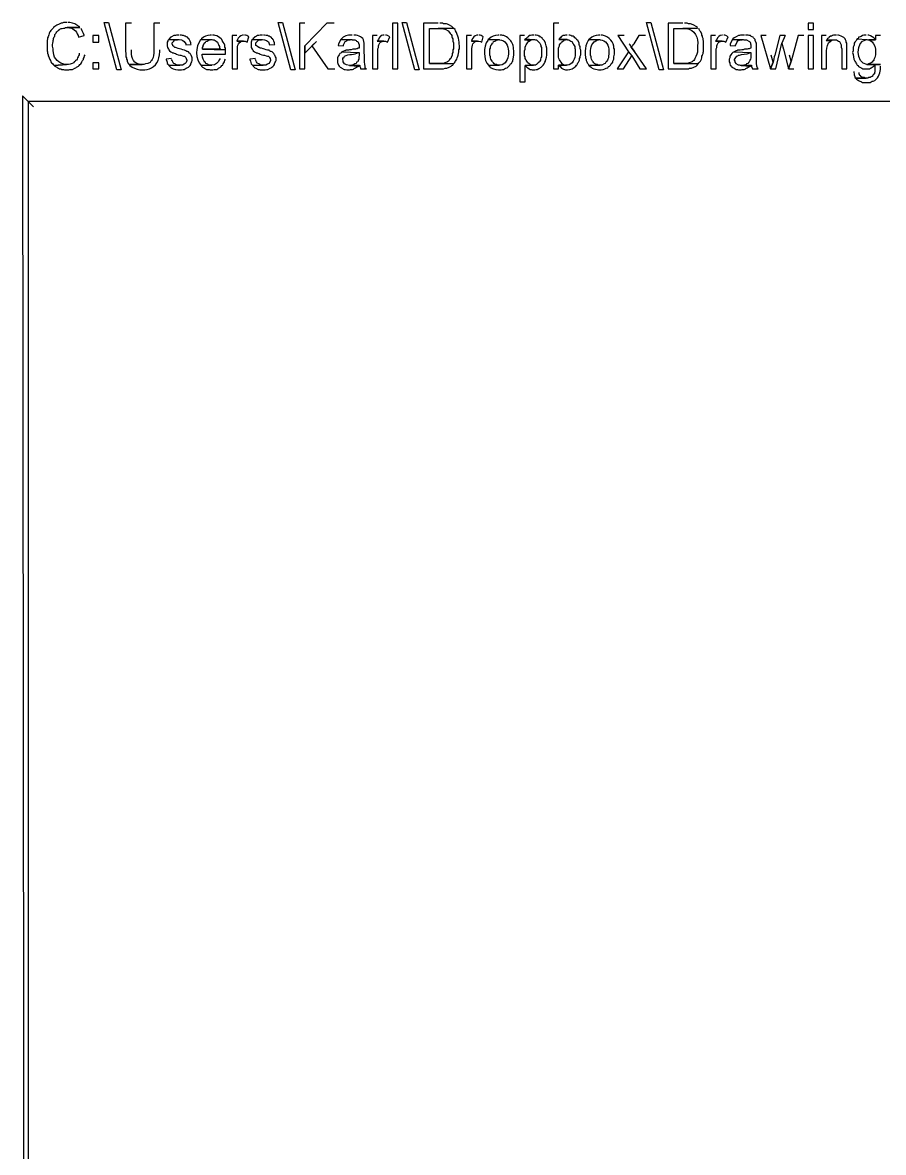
# Model space of a CAD drawing. Extents: x 18 to 773, y 27 to 1196.
# Drawn here: x 17.9 to 112.9, y 1071.3 to 1196 of the extents above; entities that cross this region are included whole.
import ezdxf

# ---------------------------------------------------------------- set-up
doc = ezdxf.new("R2010")
doc.units = 0
doc.layers.add('Sort_Gate_Installation', color=7, linetype='CONTINUOUS')

msp = doc.modelspace()

# ---------------------------------------------------------------- linework, layer by layer
at = {"layer": 'Sort_Gate_Installation', "color": 7}
for points in [[(22.86, 1195.98), (22.44, 1195.98), (22.32, 1195.92), (22.2, 1195.92), (21.96, 1195.8), (21.72, 1195.68), (21.48, 1195.56), (21.36, 1195.44), (21.3, 1195.38)], [(23.16, 1195.98), (22.98, 1195.98)], [(28.32, 1190.76), (26.94, 1195.98), (27.42, 1195.98), (28.8, 1190.76), (28.32, 1190.76)], [(29.94, 1195.92), (29.28, 1195.92), (29.28, 1192.8), (29.34, 1192.62), (29.34, 1192.2), (29.4, 1192.08), (29.4, 1191.96), (29.46, 1191.84), (29.46, 1191.72), (29.58, 1191.48), (29.7, 1191.36), (31.14, 1191.36), (31.08, 1191.36)], [(33.06, 1195.92), (32.4, 1195.92), (32.4, 1192.86)], [(47.52, 1190.76), (46.14, 1195.98), (46.62, 1195.98), (48, 1190.76), (47.52, 1190.76)], [(49.08, 1195.92), (48.48, 1195.92), (48.48, 1190.88), (49.08, 1190.88), (49.08, 1193.4)], [(52.32, 1195.92), (51.48, 1195.92), (49.08, 1193.4), (49.08, 1192.62), (50.34, 1193.88)], [(58.74, 1190.88), (59.34, 1190.88), (59.34, 1195.92), (58.74, 1195.92), (58.74, 1190.88), (58.74, 1190.88)], [(61.2, 1190.76), (59.82, 1195.98), (60.3, 1195.98), (61.68, 1190.76), (61.2, 1190.76)], [(63.78, 1195.92), (62.16, 1195.92), (62.16, 1190.88), (64.38, 1190.88), (64.56, 1190.94), (64.74, 1190.94), (64.98, 1191.06), (65.22, 1191.18), (65.28, 1191.24), (65.4, 1191.3), (65.46, 1191.42), (62.82, 1191.48), (62.82, 1195.32), (63.78, 1195.32), (65.46, 1195.38), (65.34, 1195.5), (65.28, 1195.56), (65.04, 1195.68), (64.8, 1195.8), (64.68, 1195.86), (64.38, 1195.86), (64.26, 1195.92), (63.96, 1195.92)], [(77.1, 1195.92), (76.5, 1195.92), (76.5, 1190.88), (77.04, 1190.88), (77.04, 1191.3), (77.7, 1191.3), (77.46, 1191.42)], [(88.14, 1190.76), (86.76, 1195.98), (87.24, 1195.98), (88.62, 1190.76), (88.14, 1190.76)], [(90.78, 1195.92), (89.16, 1195.92), (89.16, 1190.88), (91.38, 1190.88), (91.5, 1190.94), (91.74, 1190.94), (91.98, 1191.06), (92.22, 1191.18), (92.34, 1191.3), (92.46, 1191.42), (89.76, 1191.48), (89.76, 1195.32), (90.78, 1195.32), (92.4, 1195.38), (92.34, 1195.5), (92.22, 1195.56), (91.98, 1195.68), (91.74, 1195.8), (91.62, 1195.86), (91.38, 1195.86), (91.26, 1195.92), (90.96, 1195.92)], [(104.58, 1195.2), (105.18, 1195.2), (105.18, 1195.92), (104.58, 1195.92), (104.58, 1195.2), (104.58, 1195.2)], [(21.3, 1193.88), (21.3, 1194), (21.36, 1194.12), (21.36, 1194.24), (21.42, 1194.42), (21.48, 1194.48), (21.48, 1194.66), (21.6, 1194.78), (21.66, 1194.84), (21.72, 1194.96), (21.84, 1195.08), (21.96, 1195.14), (21.96, 1195.2), (22.2, 1195.32), (22.32, 1195.32), (22.44, 1195.38), (22.56, 1195.38), (22.68, 1195.44), (24.24, 1195.44), (24.18, 1195.56)], [(24.24, 1195.44), (22.86, 1195.44), (22.92, 1195.44)], [(24.06, 1194.54), (24.12, 1194.36), (24.72, 1194.54), (24.72, 1194.6)], [(24.42, 1195.26), (24.36, 1195.32)], [(25.68, 1193.82), (26.34, 1193.82), (26.34, 1194.54), (25.68, 1194.54), (25.68, 1193.82), (25.68, 1193.82)], [(35.16, 1194.6), (34.92, 1194.6), (34.8, 1194.54), (34.62, 1194.54), (34.38, 1194.42), (34.26, 1194.36), (34.26, 1194.3), (34.14, 1194.24), (34.08, 1194.12), (35.22, 1194.12)], [(35.94, 1193.64), (35.94, 1193.52), (36.54, 1193.58), (36.48, 1193.64), (36.48, 1193.76), (36.42, 1193.94), (36.36, 1194.06), (36.3, 1194.12), (36.3, 1194.18), (36.24, 1194.24), (36.12, 1194.36), (36, 1194.42), (35.88, 1194.48), (35.82, 1194.48), (35.7, 1194.54), (35.58, 1194.54), (35.46, 1194.6), (35.28, 1194.6)], [(38.76, 1194.6), (38.64, 1194.6)], [(39.18, 1194.54), (39.06, 1194.6), (38.88, 1194.6)], [(41.58, 1194.54), (41.04, 1194.54), (41.04, 1190.88), (41.64, 1190.88), (41.64, 1192.8)], [(41.64, 1194.12), (41.58, 1193.94), (42.48, 1193.94), (42.72, 1193.82), (42.9, 1194.42), (42.66, 1194.54), (42.54, 1194.6), (42.42, 1194.6)], [(42.3, 1194.6), (42.18, 1194.6)], [(44.4, 1194.6), (44.16, 1194.6), (43.98, 1194.54), (43.86, 1194.54), (43.62, 1194.42), (43.5, 1194.36), (43.5, 1194.3), (43.38, 1194.24), (43.32, 1194.12), (44.4, 1194.12)], [(45.12, 1193.64), (45.18, 1193.52), (45.78, 1193.58), (45.72, 1193.64), (45.72, 1193.76), (45.66, 1193.94), (45.6, 1194.06), (45.54, 1194.12), (45.54, 1194.18), (45.48, 1194.24), (45.36, 1194.36), (45.24, 1194.42), (45.12, 1194.48), (45.06, 1194.48), (44.94, 1194.54), (44.82, 1194.54), (44.64, 1194.6), (44.52, 1194.6)], [(54.3, 1194.6), (54.18, 1194.6)], [(54.72, 1194.6), (54.48, 1194.6)], [(57.06, 1194.54), (56.52, 1194.54), (56.52, 1190.88), (57.12, 1190.88), (57.12, 1193.1), (57.18, 1193.22), (57.18, 1193.4), (57.24, 1193.52), (57.36, 1193.76), (57.42, 1193.82), (57.66, 1193.94), (57.78, 1193.94), (57.06, 1193.94)], [(57.84, 1194.6), (57.66, 1194.6), (57.54, 1194.54), (57.42, 1194.48), (57.42, 1194.42), (57.3, 1194.36), (57.18, 1194.12), (57.06, 1193.94), (57.96, 1193.94), (58.2, 1193.82), (58.44, 1194.42), (58.2, 1194.54), (58.08, 1194.6), (57.96, 1194.6)], [(65.04, 1194.9), (65.1, 1194.78), (65.22, 1194.66), (65.28, 1194.54), (65.28, 1194.42), (65.34, 1194.3), (65.4, 1194.18), (65.4, 1193.94), (65.46, 1193.76), (65.46, 1193.1), (65.4, 1192.98), (65.4, 1192.68), (65.34, 1192.56), (65.34, 1192.38), (65.22, 1192.14), (65.16, 1192.02), (65.04, 1191.9), (64.98, 1191.78), (64.92, 1191.72), (64.8, 1191.66), (64.56, 1191.54), (64.5, 1191.54), (64.38, 1191.48), (62.82, 1191.48), (65.46, 1191.42), (65.58, 1191.54), (65.64, 1191.66), (65.7, 1191.72), (65.82, 1191.96), (65.88, 1192.08), (65.94, 1192.26), (66, 1192.38)], [(65.46, 1195.38), (63.78, 1195.32), (64.14, 1195.32)], [(65.7, 1195.08), (65.64, 1195.2), (65.52, 1195.32)], [(67.44, 1194.54), (66.9, 1194.54), (66.9, 1190.88), (67.5, 1190.88), (67.5, 1192.8)], [(67.5, 1194.12), (67.44, 1193.94), (68.28, 1193.94), (68.46, 1193.88), (68.58, 1193.82), (68.76, 1194.42), (68.52, 1194.54), (68.4, 1194.6), (68.28, 1194.6)], [(68.16, 1194.6), (68.04, 1194.6)], [(70.5, 1194.6), (70.38, 1194.6)], [(71.04, 1194.54), (70.92, 1194.54), (70.8, 1194.6), (70.62, 1194.6)], [(73.32, 1194.54), (72.78, 1194.54), (72.78, 1189.44), (73.38, 1189.44), (73.38, 1191.24), (74.28, 1191.3), (74.04, 1191.3), (73.8, 1191.42), (73.68, 1191.54), (73.62, 1191.6), (73.5, 1191.84), (73.44, 1191.9), (73.38, 1192.02), (73.38, 1192.2), (73.32, 1192.32), (73.32, 1192.86), (73.38, 1193.04), (73.38, 1193.28), (73.44, 1193.46), (73.5, 1193.52), (73.62, 1193.76), (73.74, 1193.88), (73.8, 1193.94), (73.92, 1194), (73.32, 1194.06)], [(74.34, 1194.6), (74.1, 1194.6), (73.98, 1194.54), (73.86, 1194.54), (73.74, 1194.48), (73.74, 1194.42), (73.62, 1194.36), (73.5, 1194.24), (73.44, 1194.18), (74.28, 1194.12), (74.4, 1194.12), (74.52, 1194.06), (74.64, 1194.06), (74.76, 1193.94), (74.82, 1193.88), (74.94, 1193.76), (75, 1193.7), (75.06, 1193.58), (75.12, 1193.46), (75.12, 1193.34), (75.18, 1193.22), (75.18, 1192.2), (75.12, 1192.08), (75.06, 1191.96), (75.06, 1191.84), (75, 1191.72), (74.94, 1191.66), (74.82, 1191.54), (74.7, 1191.42), (74.64, 1191.36), (74.52, 1191.3), (74.28, 1191.3), (73.38, 1191.24), (73.44, 1191.18), (73.56, 1191.06), (73.68, 1191), (73.8, 1190.88), (73.92, 1190.82), (74.04, 1190.82), (74.16, 1190.76), (74.46, 1190.76), (74.58, 1190.82), (74.7, 1190.82)], [(75.3, 1194.18), (75.24, 1194.3), (75.12, 1194.36), (75.06, 1194.36), (75, 1194.48), (74.88, 1194.48), (74.76, 1194.54), (74.58, 1194.6), (74.46, 1194.6)], [(78, 1194.6), (77.82, 1194.6), (77.7, 1194.54), (77.58, 1194.54), (77.34, 1194.42), (77.28, 1194.3), (77.16, 1194.24), (77.1, 1194.12), (78, 1194.12), (78.06, 1194.06), (78.18, 1194.06), (78.42, 1193.94), (78.54, 1193.88), (78.66, 1193.64), (78.72, 1193.58), (78.78, 1193.46), (78.84, 1193.34), (78.84, 1193.16), (78.9, 1193.04), (78.9, 1192.5)], [(78.96, 1191.18), (79.02, 1191.3), (79.08, 1191.3), (79.14, 1191.42), (79.2, 1191.54), (79.26, 1191.6), (79.38, 1191.84), (79.38, 1192.02), (79.44, 1192.14), (79.44, 1192.26), (79.5, 1192.44), (79.5, 1192.92), (79.44, 1193.1), (79.44, 1193.34), (79.38, 1193.46), (79.32, 1193.58), (79.32, 1193.76), (79.2, 1194), (79.08, 1194.06), (79.08, 1194.12), (78.96, 1194.24), (78.84, 1194.3), (78.78, 1194.42), (78.66, 1194.48), (78.54, 1194.48), (78.42, 1194.54), (78.3, 1194.6), (78.18, 1194.6)], [(81.6, 1194.6), (81.48, 1194.6)], [(82.02, 1194.54), (81.9, 1194.6), (81.72, 1194.6)], [(84.3, 1194.54), (83.58, 1194.54), (84.78, 1192.74), (85.14, 1192.32), (85.32, 1192.02), (86.04, 1190.88), (86.76, 1190.88), (85.44, 1192.8), (85.08, 1193.28), (85.02, 1193.4), (84.96, 1193.52), (84.84, 1193.64)], [(86.64, 1194.54), (85.92, 1194.54), (85.38, 1193.64), (85.32, 1193.58), (85.26, 1193.52), (85.2, 1193.4), (85.08, 1193.28), (85.44, 1192.8)], [(92.1, 1192.02), (92.04, 1191.9), (91.98, 1191.78), (91.86, 1191.72), (91.8, 1191.66), (91.68, 1191.6), (91.5, 1191.54), (91.44, 1191.54), (91.38, 1191.48), (89.76, 1191.48), (92.46, 1191.42), (92.52, 1191.54), (92.64, 1191.66), (92.7, 1191.72), (92.82, 1191.96), (92.88, 1192.08), (92.88, 1192.26), (92.94, 1192.38), (92.94, 1192.44), (93, 1192.56), (93, 1192.68), (93.06, 1192.8), (93.06, 1193.94), (93, 1194.12), (93, 1194.24), (92.94, 1194.36), (92.94, 1194.48), (92.88, 1194.6), (92.88, 1194.72), (92.76, 1194.96), (92.64, 1195.08), (92.58, 1195.2), (92.52, 1195.32)], [(92.4, 1195.38), (90.78, 1195.32), (91.14, 1195.32)], [(94.38, 1194.54), (93.84, 1194.54), (93.84, 1190.88), (94.44, 1190.88), (94.44, 1193.1), (94.5, 1193.22), (94.5, 1193.4), (94.56, 1193.52), (94.68, 1193.76), (94.74, 1193.82), (94.98, 1193.94), (95.1, 1193.94), (94.38, 1193.94)], [(94.5, 1194.12), (94.38, 1193.94), (95.28, 1193.94), (95.52, 1193.82), (95.76, 1194.42), (95.52, 1194.54), (95.4, 1194.6), (95.28, 1194.6)], [(95.16, 1194.6), (95.1, 1194.6)], [(97.56, 1194.6), (97.14, 1194.6), (97.02, 1194.54), (96.9, 1194.54), (96.66, 1194.42), (96.42, 1194.3), (96.3, 1194.18), (96.24, 1194.12), (97.44, 1194.12), (97.5, 1194.06), (97.8, 1194.06), (98.04, 1193.94), (98.1, 1193.88), (98.16, 1193.88), (98.22, 1193.76), (98.22, 1193.64), (98.28, 1193.52), (98.28, 1193.16), (98.22, 1193.16), (98.1, 1193.1), (97.98, 1193.1), (97.86, 1193.04), (97.56, 1193.04), (97.44, 1192.98), (97.26, 1192.98), (97.08, 1192.92), (96.84, 1192.92), (96.72, 1192.86), (96.66, 1192.86), (96.54, 1192.8), (96.42, 1192.74), (98.28, 1192.68), (98.28, 1192.08), (98.22, 1191.96), (98.16, 1191.84), (98.16, 1191.78), (98.1, 1191.66), (98.04, 1191.6), (97.92, 1191.48), (97.8, 1191.42), (97.74, 1191.36), (97.62, 1191.3), (98.34, 1191.3), (98.34, 1191.12), (98.46, 1190.88), (99.06, 1190.88), (99, 1191), (98.94, 1191.18), (98.94, 1191.3), (98.88, 1191.36), (98.88, 1193.7), (98.82, 1193.82), (98.76, 1194), (98.76, 1194.12), (98.64, 1194.24), (98.58, 1194.3), (98.52, 1194.36), (98.4, 1194.42), (98.28, 1194.48), (98.22, 1194.54), (98.1, 1194.54), (97.98, 1194.6), (97.68, 1194.6)], [(99.96, 1194.54), (99.36, 1194.54), (100.44, 1190.88), (100.74, 1191.6), (100.5, 1192.38)], [(102.06, 1194.54), (101.46, 1194.54), (100.92, 1192.38)], [(102.06, 1194.54), (101.7, 1193.7), (101.88, 1193.04), (102.42, 1190.88), (102.72, 1191.72), (102.54, 1192.38)], [(104.1, 1194.54), (103.5, 1194.54), (102.9, 1192.38), (102.72, 1191.72), (102.42, 1190.88), (103.02, 1190.88)], [(104.58, 1190.88), (105.18, 1190.88), (105.18, 1194.54), (104.58, 1194.54), (104.58, 1190.88), (104.58, 1190.88)], [(106.56, 1194.54), (106.08, 1194.54), (106.08, 1190.88), (106.62, 1190.88), (106.62, 1192.86)], [(107.7, 1194.6), (107.4, 1194.6), (107.28, 1194.54), (107.16, 1194.48), (107.04, 1194.48), (106.92, 1194.36), (106.86, 1194.3), (106.74, 1194.24), (106.68, 1194.12), (107.58, 1194.06), (107.7, 1194.06), (107.94, 1193.94), (108.06, 1193.88), (108.24, 1193.52), (108.24, 1193.28), (108.3, 1193.1), (108.3, 1190.88), (108.84, 1190.88), (108.84, 1193.7), (108.78, 1193.82), (108.78, 1193.94), (108.72, 1194.06), (108.66, 1194.18)], [(108.06, 1194.54), (107.94, 1194.6), (107.82, 1194.6)], [(111, 1194.6), (110.94, 1194.6)], [(111.3, 1194.6), (111.18, 1194.6)], [(112.56, 1194.54), (112.02, 1194.54), (112.02, 1194.06), (111.3, 1194.06), (111.42, 1194)], [(20.76, 1194.42), (20.7, 1194.3), (20.7, 1194.18), (20.64, 1194), (20.64, 1192.86), (20.7, 1192.74), (20.7, 1192.62), (20.76, 1192.44), (20.76, 1192.32), (20.82, 1192.2), (20.88, 1192.08), (20.94, 1191.9), (21, 1191.78), (21.06, 1191.66), (21.12, 1191.54), (21.24, 1191.48), (21.3, 1191.36), (21.42, 1191.24), (22.8, 1191.36), (22.62, 1191.36)], [(34.08, 1194.12), (33.96, 1194), (33.96, 1193.94), (33.9, 1193.82)], [(34.8, 1193.22), (34.74, 1193.22), (34.62, 1193.34), (34.5, 1193.4), (34.5, 1193.46), (34.44, 1193.64), (34.44, 1193.76), (34.5, 1193.82), (34.62, 1193.94), (34.74, 1194.06), (35.04, 1194.06), (35.22, 1194.12)], [(37.62, 1194.12), (37.56, 1194.06)], [(37.68, 1194.18), (37.62, 1194.12), (38.82, 1194.12), (38.94, 1194.06), (39.06, 1194.06), (39.3, 1193.94), (39.42, 1193.82), (39.48, 1193.76), (39.48, 1193.7), (39.54, 1193.58), (39.6, 1193.46), (39.66, 1193.34), (39.66, 1193.22), (39.72, 1193.04), (37.8, 1193.04), (40.32, 1192.98), (40.32, 1193.16), (40.26, 1193.28)], [(37.74, 1192.38), (37.74, 1192.5), (40.32, 1192.5), (40.32, 1192.98), (37.8, 1193.04), (37.8, 1193.22), (37.86, 1193.34), (37.86, 1193.46), (37.92, 1193.58), (37.98, 1193.7), (38.1, 1193.82), (38.16, 1193.88), (38.28, 1193.94), (38.52, 1194.06), (38.64, 1194.06), (38.76, 1194.12)], [(39.96, 1194), (39.9, 1194.12), (39.84, 1194.18)], [(42.12, 1193.94), (42.3, 1193.94), (41.58, 1193.94)], [(43.32, 1194.12), (43.2, 1194), (43.2, 1193.94), (43.14, 1193.82)], [(44.76, 1191.3), (44.46, 1191.3), (43.32, 1191.24), (43.38, 1191.18), (43.5, 1191.06), (43.56, 1191), (43.68, 1190.94), (43.92, 1190.82), (44.04, 1190.82), (44.16, 1190.76), (44.7, 1190.76), (44.88, 1190.82), (45, 1190.82), (45.24, 1190.94), (45.36, 1191), (45.42, 1191.06), (45.54, 1191.12), (45.66, 1191.24), (45.72, 1191.36), (45.72, 1191.42), (45.78, 1191.54), (45.84, 1191.66), (45.9, 1191.78), (45.9, 1192.08), (45.84, 1192.2), (45.78, 1192.38), (45.72, 1192.44), (45.66, 1192.56), (45.6, 1192.62), (45.48, 1192.74), (45.36, 1192.8), (45.3, 1192.8), (45.18, 1192.86), (45.12, 1192.92), (44.94, 1192.92), (44.82, 1192.98), (44.64, 1193.04), (44.52, 1193.1), (44.46, 1193.1), (44.28, 1193.16), (44.16, 1193.16), (44.04, 1193.22), (43.98, 1193.22), (43.86, 1193.34), (43.74, 1193.4), (43.68, 1193.46), (43.68, 1193.76), (43.74, 1193.82), (43.86, 1193.94), (43.98, 1194.06), (44.28, 1194.06), (44.4, 1194.12)], [(50.34, 1193.88), (49.86, 1193.4), (51.6, 1190.88), (52.38, 1190.88)], [(53.04, 1194.12), (52.8, 1193.64), (52.74, 1193.46), (53.34, 1193.4), (53.34, 1193.52), (53.52, 1193.88), (53.64, 1193.94), (53.7, 1194), (53.82, 1194.06), (54.06, 1194.06), (54.24, 1194.12)], [(53.1, 1194.18), (53.04, 1194.12), (54.24, 1194.12), (54.3, 1194.06), (54.6, 1194.06), (54.72, 1194), (54.78, 1193.94), (54.9, 1193.88), (55.08, 1193.52), (55.08, 1193.16), (54.96, 1193.16), (54.84, 1193.1), (54.78, 1193.1), (54.66, 1193.04), (54.36, 1193.04), (54.18, 1192.98), (54, 1192.98), (53.88, 1192.92), (53.58, 1192.92), (53.52, 1192.86), (53.46, 1192.86), (53.28, 1192.8), (53.16, 1192.74), (55.08, 1192.68), (55.08, 1192.38), (55.02, 1192.2), (55.02, 1191.96), (54.96, 1191.84), (54.96, 1191.78), (54.9, 1191.66), (54.78, 1191.6), (54.72, 1191.48), (54.6, 1191.42), (54.36, 1191.3), (55.08, 1191.3), (55.14, 1191.24), (55.14, 1191.12), (55.2, 1191), (55.2, 1190.88), (55.86, 1190.88), (55.8, 1190.88), (55.74, 1191), (55.74, 1191.18)], [(55.62, 1193.4), (55.62, 1193.7)], [(66.06, 1192.98), (66.12, 1193.1), (66.12, 1193.4)], [(67.98, 1193.94), (68.1, 1193.94), (67.44, 1193.94)], [(69.3, 1194.12), (69.24, 1194)], [(69.42, 1194.18), (69.3, 1194.12), (70.5, 1194.12), (70.56, 1194.06)], [(69.36, 1191.24), (70.5, 1191.3), (70.32, 1191.3), (70.2, 1191.36), (70.08, 1191.36), (69.96, 1191.42), (69.9, 1191.54), (69.78, 1191.66), (69.72, 1191.72), (69.66, 1191.84), (69.6, 1191.96), (69.54, 1192.08), (69.54, 1192.2), (69.48, 1192.38), (69.48, 1193.04), (69.54, 1193.16), (69.54, 1193.28), (69.6, 1193.46), (69.66, 1193.52), (69.72, 1193.64), (69.78, 1193.76), (69.84, 1193.76), (69.9, 1193.88), (70.02, 1193.94), (70.26, 1194.06), (70.38, 1194.06), (70.5, 1194.12)], [(72.06, 1193.46), (72, 1193.58), (71.94, 1193.7)], [(73.44, 1194.18), (73.32, 1194.06), (73.92, 1194), (74.04, 1194.06), (74.16, 1194.12), (74.28, 1194.12)], [(77.04, 1192.74), (77.04, 1193.16), (77.1, 1193.28), (77.16, 1193.4), (77.16, 1193.52), (77.22, 1193.64), (77.34, 1193.76), (77.4, 1193.82), (77.52, 1193.94), (77.64, 1194), (77.7, 1194.06), (77.82, 1194.06), (78, 1194.12), (77.1, 1194.12)], [(80.4, 1194.12), (80.34, 1194), (80.28, 1193.94)], [(80.52, 1194.18), (80.4, 1194.12), (81.6, 1194.12), (81.66, 1194.06)], [(81.36, 1194.06), (81.48, 1194.06), (81.6, 1194.12)], [(92.4, 1193.4), (92.4, 1192.98)], [(96.24, 1194.12), (96, 1193.64), (96, 1193.46), (96.54, 1193.4), (96.6, 1193.52)], [(97.32, 1194.06), (97.44, 1194.12)], [(100.74, 1191.6), (100.44, 1190.88), (101.04, 1190.88), (101.7, 1193.7)], [(106.68, 1194.12), (106.56, 1194), (107.16, 1194), (107.28, 1194.06), (107.58, 1194.06)], [(107.04, 1193.94), (107.16, 1194), (106.56, 1194)], [(109.98, 1194.18), (109.92, 1194.06), (109.86, 1193.94), (109.74, 1193.82), (109.68, 1193.7), (109.68, 1193.52), (109.62, 1193.4), (109.56, 1193.28), (109.56, 1192.86), (109.5, 1192.68)], [(110.22, 1194.36), (110.16, 1194.36), (110.1, 1194.24), (109.98, 1194.18), (111.06, 1194.12), (111.18, 1194.06), (112.02, 1194.06), (111.96, 1194.18)], [(110.94, 1194.06), (111.06, 1194.12)], [(21.36, 1192.68), (21.3, 1192.86), (21.3, 1193.1)], [(22.8, 1191.36), (21.42, 1191.24), (21.48, 1191.18), (21.72, 1191.06), (21.78, 1191), (21.9, 1190.94), (22.02, 1190.88), (22.14, 1190.88), (22.26, 1190.82), (22.44, 1190.82), (22.56, 1190.76), (23.04, 1190.76), (23.16, 1190.82), (23.46, 1190.82), (23.7, 1190.94), (23.82, 1191), (23.88, 1191.06), (24.12, 1191.18), (24.18, 1191.24), (24.24, 1191.36), (24.36, 1191.42), (24.42, 1191.54), (24.48, 1191.66), (24.54, 1191.78), (24.66, 1191.9), (24.66, 1192.02), (24.72, 1192.14), (24.78, 1192.32), (24.84, 1192.44)], [(24.18, 1192.62), (24.18, 1192.44), (24.12, 1192.32), (24.06, 1192.2), (24, 1192.08), (23.94, 1191.96), (23.88, 1191.84), (23.76, 1191.78), (23.7, 1191.66), (23.64, 1191.66), (23.58, 1191.54)], [(29.94, 1192.8), (29.94, 1192.98)], [(33.06, 1192.8), (33.06, 1192.98)], [(34.38, 1192.02), (33.78, 1191.96), (33.78, 1191.9), (33.84, 1191.72), (33.9, 1191.6), (33.9, 1191.48), (34.02, 1191.36), (34.08, 1191.24), (35.28, 1191.3), (34.98, 1191.3), (34.74, 1191.42), (34.62, 1191.48), (34.56, 1191.54), (34.5, 1191.66), (34.44, 1191.78), (34.38, 1191.9)], [(34.02, 1193.04), (34.08, 1192.98), (34.14, 1192.86)], [(34.8, 1192.56), (34.92, 1192.5), (35.1, 1192.44), (35.28, 1192.38), (35.4, 1192.38), (35.58, 1192.32), (35.7, 1192.26), (35.82, 1192.26), (35.88, 1192.2), (35.94, 1192.14), (36, 1192.02), (36.06, 1191.84), (36.06, 1191.78)], [(35.34, 1190.76), (35.46, 1190.76), (35.64, 1190.82), (35.76, 1190.82), (36, 1190.94), (36.24, 1191.06), (36.3, 1191.12), (36.42, 1191.24), (36.48, 1191.36), (36.48, 1191.42), (36.54, 1191.54), (36.6, 1191.66), (36.66, 1191.78), (36.66, 1192.08), (36.6, 1192.2), (36.54, 1192.38), (36.48, 1192.44), (36.42, 1192.56), (36.36, 1192.62), (36.24, 1192.74), (36.12, 1192.8), (36.06, 1192.8)], [(38.82, 1191.3), (37.62, 1191.24), (37.68, 1191.18), (37.8, 1191.06), (37.92, 1191), (37.98, 1190.94), (38.22, 1190.82), (38.52, 1190.82), (38.64, 1190.76), (38.94, 1190.76), (39.06, 1190.82), (39.36, 1190.82), (39.48, 1190.88), (39.54, 1190.94), (39.78, 1191.06), (39.84, 1191.12), (39.9, 1191.24), (40.02, 1191.3), (40.08, 1191.42), (40.14, 1191.54), (40.2, 1191.66), (40.26, 1191.84), (40.32, 1191.96)], [(39.72, 1192.02), (39.66, 1191.9)], [(43.62, 1192.02), (43.02, 1191.96), (43.02, 1191.9)], [(43.26, 1193.04), (43.32, 1192.98), (43.38, 1192.86)], [(44.04, 1192.56), (44.16, 1192.5), (44.34, 1192.44), (44.52, 1192.38), (44.64, 1192.38), (44.82, 1192.32), (44.94, 1192.26), (45.06, 1192.26), (45.12, 1192.2), (45.18, 1192.14), (45.24, 1192.02), (45.3, 1191.84), (45.3, 1191.78)], [(53.16, 1192.74), (53.1, 1192.68), (53.04, 1192.62), (52.92, 1192.56), (52.86, 1192.44), (52.8, 1192.32), (52.74, 1192.26), (52.68, 1192.08), (52.68, 1191.84)], [(53.28, 1192.02), (53.34, 1192.14), (53.4, 1192.14), (53.46, 1192.26)], [(54.96, 1192.68), (55.08, 1192.68)], [(70.74, 1190.76), (70.86, 1190.82), (70.98, 1190.82), (71.22, 1190.94), (71.34, 1191), (71.4, 1191), (71.52, 1191.12), (71.58, 1191.18), (71.7, 1191.3), (71.76, 1191.42), (71.88, 1191.48), (71.94, 1191.6), (71.94, 1191.66), (72, 1191.72), (72, 1191.84), (72.06, 1191.96)], [(71.52, 1192.86), (71.52, 1192.5)], [(75.78, 1192.86), (75.78, 1193.16)], [(79.98, 1192.86), (79.98, 1192.38), (80.04, 1192.2), (80.04, 1192.08), (80.1, 1191.9), (80.1, 1191.78), (80.16, 1191.66), (80.22, 1191.54), (80.28, 1191.48), (80.4, 1191.24), (81.6, 1191.3), (81.42, 1191.3), (81.3, 1191.36), (81.18, 1191.36), (81.06, 1191.42), (80.94, 1191.54), (80.88, 1191.66), (80.82, 1191.72), (80.7, 1191.96), (80.64, 1192.08), (80.64, 1192.2), (80.58, 1192.38), (80.58, 1192.68)], [(82.62, 1192.86), (82.62, 1192.5), (82.56, 1192.32), (82.56, 1192.08), (82.5, 1191.96), (82.44, 1191.84), (82.38, 1191.72), (82.32, 1191.66), (82.26, 1191.6), (82.2, 1191.48), (82.08, 1191.42), (81.84, 1191.3), (81.6, 1191.3), (80.4, 1191.24), (80.52, 1191.18), (80.64, 1191.06)], [(82.32, 1190.94), (82.44, 1191), (82.5, 1191), (82.56, 1191.12), (82.68, 1191.18), (82.8, 1191.3), (82.86, 1191.42), (82.92, 1191.48), (83.04, 1191.6), (83.04, 1191.72), (83.16, 1191.96)], [(83.22, 1192.74), (83.22, 1193.04), (83.16, 1193.16)], [(84.78, 1192.74), (83.52, 1190.88), (84.24, 1190.88), (85.14, 1192.32)], [(96.42, 1192.74), (96.3, 1192.68), (96.18, 1192.56), (96.06, 1192.44), (96, 1192.32), (95.94, 1192.26), (95.94, 1192.08), (95.88, 1191.96), (95.88, 1191.66), (95.94, 1191.54), (95.94, 1191.42), (96, 1191.3), (96.12, 1191.18), (96.18, 1191.06), (96.42, 1190.94), (96.66, 1190.82), (96.78, 1190.82), (96.9, 1190.76), (97.2, 1190.76), (97.32, 1190.82)], [(97.86, 1191), (97.98, 1191.06), (98.22, 1191.18), (97.2, 1191.24), (97.14, 1191.24), (97.02, 1191.3), (96.9, 1191.3), (96.66, 1191.42), (96.66, 1191.48), (96.54, 1191.6), (96.54, 1191.72), (96.48, 1191.84), (96.48, 1191.9), (96.54, 1192.02), (96.6, 1192.14), (96.72, 1192.26), (96.84, 1192.32), (96.9, 1192.38), (97.02, 1192.38)], [(98.1, 1192.62), (98.16, 1192.68), (98.28, 1192.68)], [(25.68, 1190.88), (26.34, 1190.88), (26.34, 1191.54), (25.68, 1191.54), (25.68, 1190.88), (25.68, 1190.88)], [(31.32, 1191.36), (29.7, 1191.36), (29.76, 1191.24)], [(32.22, 1191.9), (32.16, 1191.78), (32.1, 1191.72)], [(35.58, 1191.3), (35.28, 1191.3), (34.08, 1191.24), (34.14, 1191.18), (34.26, 1191.06), (34.32, 1191)], [(37.62, 1191.24), (38.82, 1191.3), (38.76, 1191.3)], [(38.16, 1191.48), (38.1, 1191.6), (38.04, 1191.6), (37.98, 1191.72)], [(43.32, 1191.24), (44.46, 1191.3), (44.22, 1191.3), (43.98, 1191.42), (43.86, 1191.48), (43.8, 1191.54), (43.74, 1191.66), (43.68, 1191.78), (43.62, 1191.9)], [(52.8, 1191.3), (52.86, 1191.18), (52.98, 1191.06), (53.1, 1191), (53.16, 1190.94), (53.4, 1190.82), (53.52, 1190.82), (53.7, 1190.76), (54, 1190.76), (54.12, 1190.82)], [(54.36, 1191.3), (54.24, 1191.3), (54.12, 1191.24), (54, 1191.24), (55.02, 1191.18), (55.08, 1191.3)], [(54.66, 1191), (54.78, 1191.06), (55.02, 1191.18), (54, 1191.24)], [(70.62, 1191.3), (70.5, 1191.3), (69.36, 1191.24), (69.42, 1191.18), (69.54, 1191.06), (69.6, 1191)], [(75.48, 1191.42), (75.54, 1191.6), (75.6, 1191.72), (75.6, 1191.78), (75.66, 1191.9)], [(77.7, 1191.3), (77.04, 1191.3), (77.1, 1191.24), (77.94, 1191.3), (77.82, 1191.3)], [(78.06, 1191.3), (77.94, 1191.3), (77.1, 1191.24), (77.22, 1191.12)], [(81.3, 1190.82), (81.48, 1190.76), (81.6, 1190.76)], [(97.62, 1191.3), (97.5, 1191.3), (97.32, 1191.24), (97.2, 1191.24), (98.22, 1191.18), (98.34, 1191.3)], [(109.74, 1191.72), (109.8, 1191.6), (109.86, 1191.54), (109.92, 1191.42), (109.98, 1191.3), (110.1, 1191.24), (110.16, 1191.12), (110.28, 1191.06), (110.52, 1190.94), (110.64, 1190.88), (111.36, 1190.88), (111.48, 1190.94), (111.54, 1191), (111.66, 1191.06), (111.78, 1191.12), (111.9, 1191.24), (111.96, 1191.36), (112.56, 1191.36), (111.06, 1191.36)], [(112.56, 1191.36), (111.96, 1191.36), (111.96, 1190.52), (111.9, 1190.52), (111.9, 1190.34), (111.78, 1190.22), (111.72, 1190.16), (111.66, 1190.04), (111.6, 1190.04), (111.54, 1189.98), (111.42, 1189.92), (111.3, 1189.92), (111.18, 1189.86), (109.86, 1189.86), (109.92, 1189.74), (110.04, 1189.68), (110.1, 1189.62), (110.22, 1189.56), (110.46, 1189.44), (110.58, 1189.38), (111.42, 1189.38), (111.54, 1189.44), (111.66, 1189.5), (111.78, 1189.5)], [(111.84, 1191.9), (111.84, 1191.78), (111.72, 1191.72), (111.66, 1191.6), (111.54, 1191.54), (111.3, 1191.42), (111.18, 1191.36), (111.06, 1191.36), (112.56, 1191.36)], [(112.56, 1190.82), (112.56, 1191.18)], [(109.62, 1190.58), (109.62, 1190.46), (109.68, 1190.34), (109.68, 1190.22), (109.74, 1190.04), (109.74, 1189.92), (109.86, 1189.86), (111, 1189.86), (110.88, 1189.86), (110.76, 1189.92), (110.64, 1189.92), (110.4, 1190.04), (110.4, 1190.1), (110.28, 1190.16), (110.22, 1190.34), (110.22, 1190.46)], [(19.14, 1186.68), (17.94, 1187.88), (19.14, 28.08)]]:
    msp.add_lwpolyline(points, dxfattribs=at)
at = {"layer": 'Sort_Gate_Installation', "color": 1}
for points in [[(773.4, 1187.28), (18.54, 1187.28), (18.54, 27.48), (773.4, 27.48), (773.4, 1187.28), (773.4, 1187.28)], [(18.54, 1187.28), (18.54, 1187.28)]]:
    msp.add_lwpolyline(points, dxfattribs=at)
at = {"layer": 'Sort_Gate_Installation', "color": 7}
for points in [[(24.18, 1195.56), (23.851, 1195.76), (23.554, 1195.954), (23.16, 1195.98)], [(21.3, 1195.38), (20.866, 1194.83), (20.972, 1195.099), (20.76, 1194.42)], [(22.92, 1195.44), (23.514, 1195.409), (23.842, 1195.088), (24.06, 1194.54)], [(24.72, 1194.6), (24.609, 1194.839), (24.561, 1195.013), (24.42, 1195.26)], [(38.64, 1194.6), (38.295, 1194.588), (37.911, 1194.463), (37.68, 1194.18)], [(39.84, 1194.18), (39.612, 1194.277), (39.469, 1194.584), (39.18, 1194.54)], [(42.18, 1194.6), (41.957, 1194.509), (41.74, 1194.345), (41.64, 1194.12)], [(54.18, 1194.6), (53.848, 1194.635), (53.308, 1194.467), (53.1, 1194.18)], [(55.62, 1193.7), (55.609, 1194.295), (55.184, 1194.452), (54.72, 1194.6)], [(64.14, 1195.32), (64.402, 1195.343), (64.882, 1195.12), (65.04, 1194.9)], [(66.12, 1193.4), (66.082, 1193.984), (66.01, 1194.561), (65.7, 1195.08)], [(68.04, 1194.6), (67.817, 1194.509), (67.6, 1194.345), (67.5, 1194.12)], [(70.38, 1194.6), (70.032, 1194.577), (69.651, 1194.468), (69.42, 1194.18)], [(71.94, 1193.7), (71.77, 1194.081), (71.424, 1194.384), (71.04, 1194.54)], [(81.48, 1194.6), (81.135, 1194.588), (80.751, 1194.463), (80.52, 1194.18)], [(83.16, 1193.16), (83.173, 1193.759), (82.624, 1194.468), (82.02, 1194.54)], [(91.14, 1195.32), (92.136, 1195.242), (92.476, 1194.307), (92.4, 1193.4)], [(95.1, 1194.6), (94.815, 1194.617), (94.584, 1194.375), (94.5, 1194.12)], [(108.66, 1194.18), (108.43, 1194.453), (108.338, 1194.415), (108.06, 1194.54)], [(110.94, 1194.6), (110.602, 1194.637), (110.546, 1194.495), (110.22, 1194.36)], [(111.96, 1194.18), (111.842, 1194.334), (111.478, 1194.515), (111.3, 1194.6)], [(21.3, 1193.1), (21.124, 1193.529), (21.338, 1193.616), (21.3, 1193.88)], [(33.9, 1193.82), (33.922, 1193.456), (33.83, 1193.369), (34.02, 1193.04)], [(36.06, 1192.8), (35.786, 1192.978), (35.103, 1193.121), (34.8, 1193.22)], [(35.22, 1194.12), (35.61, 1194.016), (35.674, 1194.068), (35.94, 1193.64)], [(37.56, 1194.06), (37.001, 1193.323), (36.974, 1191.925), (37.62, 1191.24)], [(40.26, 1193.28), (40.305, 1193.557), (40.07, 1193.772), (39.96, 1194)], [(41.64, 1192.8), (41.63, 1193.235), (41.638, 1193.775), (42.12, 1193.94)], [(43.14, 1193.82), (43.162, 1193.456), (43.07, 1193.369), (43.26, 1193.04)], [(44.4, 1194.12), (44.657, 1194.104), (45.131, 1193.969), (45.12, 1193.64)], [(55.74, 1191.18), (55.615, 1191.541), (55.626, 1193.153), (55.62, 1193.4)], [(67.5, 1192.8), (67.49, 1193.235), (67.498, 1193.775), (67.98, 1193.94)], [(69.24, 1194), (68.745, 1193.411), (68.74, 1191.769), (69.36, 1191.24)], [(70.56, 1194.06), (71.191, 1194.136), (71.522, 1193.366), (71.52, 1192.86)], [(72.06, 1191.96), (72.181, 1192.663), (72.103, 1192.809), (72.06, 1193.46)], [(75.78, 1193.16), (75.651, 1193.498), (75.62, 1193.939), (75.3, 1194.18)], [(80.28, 1193.94), (80.101, 1193.67), (80.009, 1193.174), (79.98, 1192.86)], [(80.58, 1192.68), (80.557, 1193.241), (80.758, 1193.873), (81.36, 1194.06)], [(81.66, 1194.06), (82.276, 1194.11), (82.624, 1193.389), (82.62, 1192.86)], [(96.6, 1193.52), (96.8, 1193.903), (96.814, 1194.115), (97.32, 1194.06)], [(106.62, 1192.86), (106.596, 1193.198), (106.746, 1193.726), (107.04, 1193.94)], [(111.06, 1191.36), (109.775, 1191.401), (109.891, 1194.068), (110.94, 1194.06)], [(111.42, 1194), (112.086, 1193.771), (112.17, 1192.422), (111.84, 1191.9)], [(22.62, 1191.36), (21.935, 1191.476), (21.392, 1191.946), (21.36, 1192.68)], [(29.76, 1191.24), (31.122, 1190.269), (33.09, 1190.706), (33.06, 1192.8)], [(31.08, 1191.36), (30.215, 1191.377), (29.902, 1192.006), (29.94, 1192.8)], [(32.4, 1192.86), (32.396, 1192.541), (32.436, 1192.152), (32.22, 1191.9)], [(34.14, 1192.86), (34.574, 1192.563), (34.362, 1192.714), (34.8, 1192.56)], [(37.98, 1191.72), (37.727, 1192.187), (37.87, 1191.966), (37.74, 1192.38)], [(43.38, 1192.86), (43.814, 1192.563), (43.601, 1192.714), (44.04, 1192.56)], [(54, 1191.24), (53.508, 1191.327), (53.244, 1191.419), (53.28, 1192.02)], [(53.46, 1192.26), (53.922, 1192.534), (54.54, 1192.425), (54.96, 1192.68)], [(66, 1192.38), (65.977, 1192.785), (66.092, 1192.431), (66.06, 1192.98)], [(71.52, 1192.5), (71.496, 1191.996), (71.208, 1191.322), (70.62, 1191.3)], [(75.66, 1191.9), (75.817, 1192.263), (75.777, 1192.475), (75.78, 1192.86)], [(77.46, 1191.42), (77.071, 1191.947), (77.015, 1192.047), (77.04, 1192.74)], [(78.9, 1192.5), (78.906, 1192.102), (78.553, 1191.259), (78.06, 1191.3)], [(83.16, 1191.96), (83.125, 1192.421), (83.256, 1192.279), (83.22, 1192.74)], [(92.4, 1192.98), (92.389, 1192.64), (92.264, 1192.324), (92.1, 1192.02)], [(97.02, 1192.38), (97.247, 1192.517), (97.842, 1192.476), (98.1, 1192.62)], [(100.92, 1192.38), (100.801, 1192.142), (100.775, 1191.858), (100.74, 1191.6)], [(109.5, 1192.68), (109.61, 1192.392), (109.554, 1192.007), (109.74, 1191.72)], [(23.58, 1191.54), (23.387, 1191.418), (23.026, 1191.334), (22.8, 1191.36)], [(32.1, 1191.72), (32.115, 1191.469), (31.452, 1191.453), (31.32, 1191.36)], [(34.32, 1191), (34.631, 1190.813), (34.977, 1190.733), (35.34, 1190.76)], [(36.06, 1191.78), (35.904, 1191.422), (35.895, 1191.503), (35.58, 1191.3)], [(38.76, 1191.3), (38.382, 1191.284), (38.525, 1191.322), (38.16, 1191.48)], [(39.66, 1191.9), (39.429, 1191.555), (39.29, 1191.251), (38.82, 1191.3)], [(43.02, 1191.9), (43.13, 1191.638), (43.022, 1191.505), (43.32, 1191.24)], [(45.3, 1191.78), (45.209, 1191.488), (45.007, 1191.436), (44.76, 1191.3)], [(52.68, 1191.84), (52.688, 1191.48), (52.627, 1191.634), (52.8, 1191.3)], [(54.12, 1190.82), (54.519, 1190.794), (54.374, 1190.865), (54.66, 1191)], [(69.6, 1191), (69.949, 1190.832), (70.345, 1190.743), (70.74, 1190.76)], [(74.7, 1190.82), (75.218, 1191.075), (75.117, 1191.02), (75.48, 1191.42)], [(77.22, 1191.12), (77.593, 1190.604), (78.513, 1190.677), (78.96, 1191.18)], [(80.64, 1191.06), (80.81, 1190.887), (81.077, 1190.851), (81.3, 1190.82)], [(81.6, 1190.76), (81.779, 1190.733), (82.167, 1190.837), (82.32, 1190.94)], [(97.32, 1190.82), (97.719, 1190.794), (97.574, 1190.865), (97.86, 1191)], [(111.78, 1189.5), (112.273, 1189.752), (112.526, 1190.288), (112.56, 1190.82)]]:
    msp.add_open_spline(points, degree=3, dxfattribs=at)

doc.saveas('drawing.dxf')
